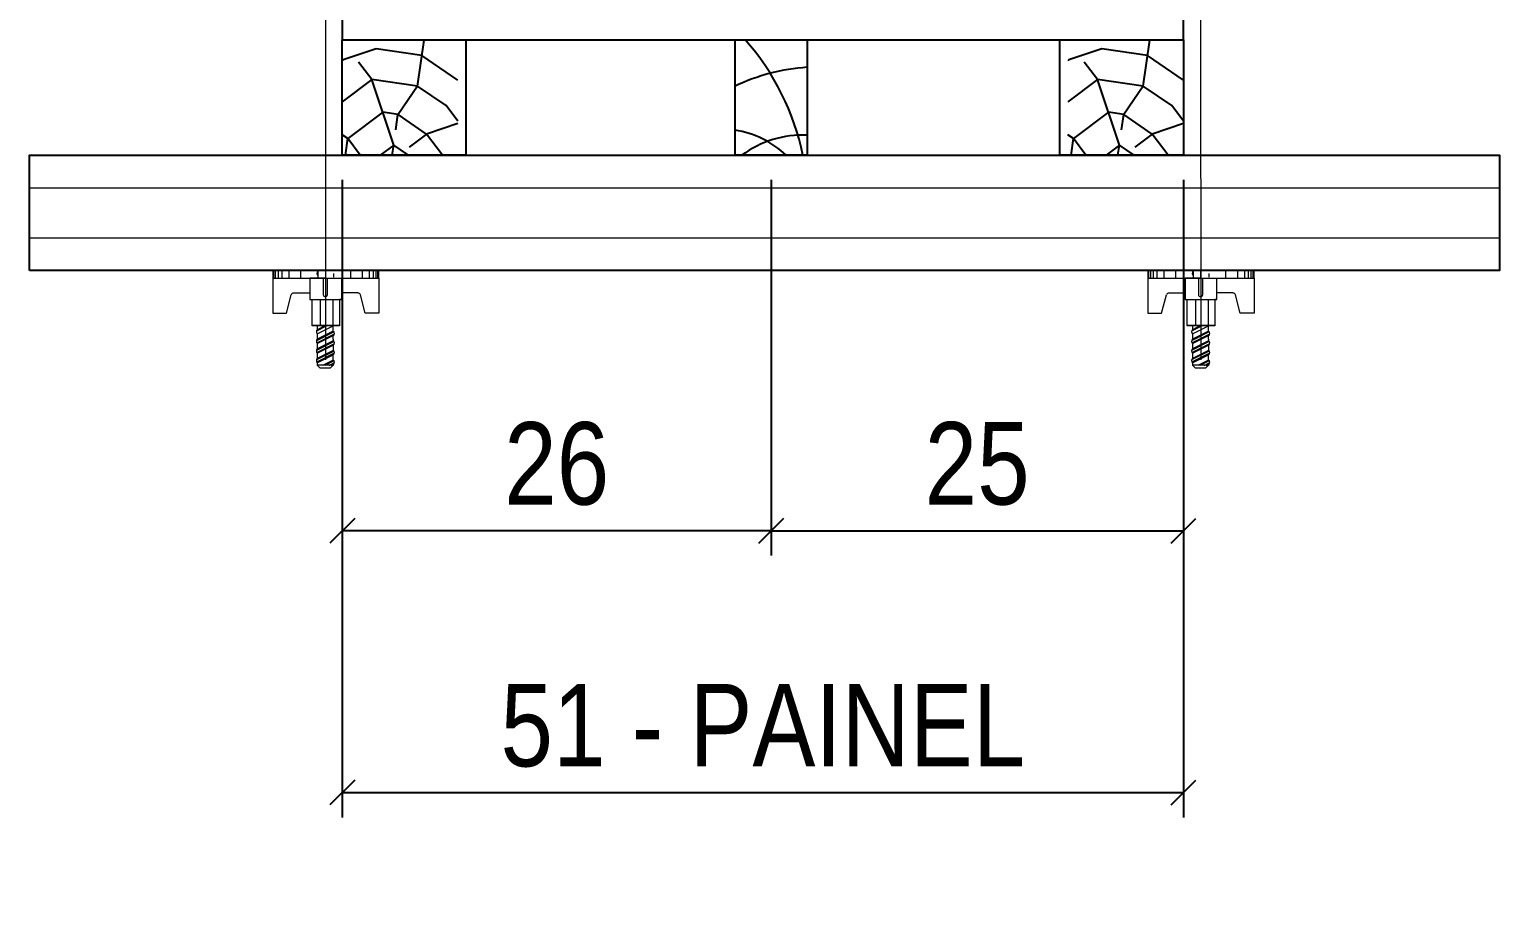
# Model space of a CAD drawing. Extents: x 2282 to 12463, y 760 to 16806.
# Drawn here: x 3037.1 to 3215.4, y 13848.7 to 13956.4 of the extents above; entities that cross this region are included whole.
import ezdxf

# ---------------------------------------------------------------- set-up
doc = ezdxf.new("R2010")
doc.units = 0
for name, color, linetype in [('1-2 PONTALETE', 7, 'Continuous'), ('COTA', 241, 'Continuous'), ('GRAVATA', 2, 'Continuous'), ('Painéis', 200, 'Continuous'), ('PONTALETE', 7, 'Continuous')]:
    doc.layers.add(name, color=color, linetype=linetype)
doc.layers.add('Hachura', color=251, linetype='Continuous', lineweight=9)
doc.styles.add('COTA TECNICA 2X', font='techl___.ttf', dxfattribs={"height": 10})
doc.dimstyles.new('SECAO PILAR', dxfattribs={"dimtxt": 10, "dimasz": 3, "dimexe": 3, "dimexo": 3, "dimgap": 3, "dimtad": 1, "dimdec": 1, "dimlfac": 0.5, "dimzin": 12, "dimdsep": 46, "dimtxsty": 'COTA TECNICA 2X', "dimblk1": 'OBLIQUE', "dimblk2": 'OBLIQUE', "dimsah": 1, "dimcen": 0.9, "dimclrd": 256, "dimclre": 256, "dimclrt": 256, "dimadec": 1, "dimazin": 3, "dimtfac": 1, "dimtdec": 1, "dimtmove": 0, "dimatfit": 3, "dimfxl": 1, "dimtolj": 1, "dimtzin": 12, "dimarcsym": 0})

# ---------------------------------------------------------------- blocks, each defined once
blk = doc.blocks.new('_Oblique')
at = {"color": 0, "linetype": 'ByBlock', "lineweight": -2}
blk.add_line((-0.5, -0.5), (0.5, 0.5), dxfattribs=at)
blk = doc.blocks.new('*D153')
at = {"layer": 'COTA', "lineweight": -2, "transparency": 16777216}
for p, q in [((3075.04, 13938.16), (3075.04, 13860.87)), ((3177.07, 13938.16), (3177.07, 13860.87)), ((3075.04, 13863.87), (3177.07, 13863.87))]:
    blk.add_line(p, q, dxfattribs=at)
at = {"layer": 'Defpoints', "color": 0, "transparency": 16777216}
for p in [(3075.04, 13941.16), (3177.07, 13941.16), (3177.07, 13863.87)]:
    blk.add_point(p, dxfattribs=at)
at = {"layer": 'COTA', "lineweight": -2, "transparency": 16777216, "xscale": 3, "yscale": 3, "zscale": 3, "rotation": 180}
blk.add_blockref('_Oblique', (3075.04, 13863.87), dxfattribs=at)
at = {"layer": 'COTA', "lineweight": -2, "transparency": 16777216, "xscale": 3, "yscale": 3, "zscale": 3}
blk.add_blockref('_Oblique', (3177.07, 13863.87), dxfattribs=at)
at = {"layer": 'COTA', "transparency": 16777216, "insert": (3126.06, 13871.98), "char_height": 10, "attachment_point": 5, "style": 'COTA TECNICA 2X'}
blk.add_mtext('\\A1;51 - PAINEL', dxfattribs=at)
blk = doc.blocks.new('C')
at = {"layer": 'Hachura', "color": 0}
for p, q in [((0.461, 3.155), (-0.003, 3.155)), ((0.461, 3.05), (-0.003, 3.05)), ((0.461, 2.881), (-0.003, 2.881)), ((0, 3.224), (0, -3.224)), ((0.451, 3.224), (0, 3.224)), ((0, 2.747), (0, -1.16)), ((0.451, -3.225), (0.451, 3.224)), ((0.451, 3.224), (2.58, 3.224)), ((2.58, 3.224), (2.58, 2.385)), ((0.461, 2.65), (-0.003, 2.65)), ((0.461, 2.228), (-0.003, 2.228)), ((1.354, 1.939), (1.354, 0.965)), ((2.58, 2.385), (1.475, 2.094)), ((0.461, 1.512), (0, 1.512)), ((1.741, 0.966), (0.451, 0.966)), ((1.741, -0.968), (1.741, 0.966)), ((1.741, 0.966), (1.741, 0.838)), ((1.741, 0.966), (1.741, 0.838)), ((0.388, 0.487), (0.172, 0.487)), ((1.451, 0.101), (0.451, 0.101)), ((1.741, 0.838), (3.354, 0.838)), ((3.354, 0.451), (1.741, 0.451)), ((3.32, 0.838), (3.32, -0.839)), ((3.354, 0.838), (3.354, -0.839)), ((3.676, 0.451), (3.354, 0.451)), ((3.837, -0.517), (3.354, 0.451)), ((3.354, 0.064), (3.67, -0.57)), ((3.676, 0.451), (4.16, -0.517)), ((3.716, 0.5), (4.251, -0.57)), ((4.371, -0.553), (3.83, 0.53)), ((4.151, 0.451), (3.934, 0.451)), ((4.418, -0.517), (3.934, 0.451)), ((4.151, 0.451), (4.256, 0.451)), ((4.256, 0.451), (4.74, -0.517)), ((4.296, 0.5), (4.831, -0.57)), ((4.952, -0.553), (4.41, 0.53)), ((4.514, 0.451), (4.837, 0.451)), ((4.998, -0.517), (4.514, 0.451)), ((4.837, 0.451), (5.321, -0.517)), ((4.876, 0.5), (5.412, -0.57)), ((5.532, -0.553), (4.991, 0.53)), ((5.579, -0.517), (5.095, 0.451)), ((5.417, 0.451), (5.095, 0.451)), ((5.579, -0.517), (5.095, 0.451)), ((5.417, 0.451), (5.74, -0.194)), ((5.457, 0.5), (5.74, -0.065)), ((5.74, 0.193), (5.571, 0.53)), ((5.74, 0.322), (5.675, 0.451)), ((5.675, 0.451), (5.74, 0.451)), ((5.739, 0.45), (5.9, 0.288)), ((5.739, 0.45), (5.739, -0.518)), ((5.9, -0.356), (5.9, 0.288)), ((0.451, -0.004), (0, -0.004)), ((0.075, -0.481), (0.292, -0.481)), ((0.292, -0.481), (0.397, -0.481)), ((0.451, -0.001), (0.451, -0.968)), ((0.451, -0.157), (1.451, -0.157)), ((0.451, -0.646), (0.451, -0.323)), ((0.451, -3.225), (0.451, -0.646)), ((3.354, -0.323), (1.741, -0.323)), ((3.354, -0.839), (1.741, -0.839)), ((3.354, -0.065), (3.579, -0.517)), ((3.354, -0.517), (3.579, -0.517)), ((3.837, -0.517), (4.16, -0.517)), ((4.418, -0.517), (4.74, -0.517)), ((4.634, -0.517), (4.74, -0.517)), ((4.998, -0.517), (5.321, -0.517)), ((5.579, -0.517), (5.74, -0.517)), ((5.739, -0.518), (5.9, -0.356)), ((5.739, -0.518), (5.739, -0.518)), ((0.461, -1.521), (-0.003, -1.521)), ((0.451, -0.968), (1.741, -0.968)), ((1.354, -1.94), (1.354, -0.968)), ((0.461, -2.228), (-0.003, -2.228)), ((0.461, -2.65), (-0.003, -2.65)), ((2.58, -2.387), (1.475, -2.096)), ((2.58, -3.225), (2.58, -2.387)), ((0.461, -2.881), (-0.003, -2.881)), ((0.461, -3.05), (-0.003, -3.05)), ((0.461, -3.155), (-0.003, -3.155)), ((0, -3.224), (2.568, -3.224))]:
    blk.add_line(p, q, dxfattribs=at)
for centre, radius, start, end in [((1.516, 1.939), 0.161, 104.74356, 180), ((1.445, -0.028), 0.129, 272.69497, 87.30503), ((3.805, 0.389), 0.143, 25.56881, 154.43119), ((4.385, 0.389), 0.143, 25.56881, 154.43119), ((4.966, 0.389), 0.143, 25.56881, 154.43119), ((5.546, 0.389), 0.143, 25.56881, 154.43119), ((0.166, -0.366), 0.174, 221.74404, 317.85924), ((3.708, -0.4), 0.174, 222.14076, 318.25596), ((4.289, -0.4), 0.174, 222.14076, 318.25596), ((4.869, -0.4), 0.174, 222.14076, 318.25596), ((5.45, -0.4), 0.174, 222.14076, 318.25596), ((5.61, -0.401), 0.174, 317.85924, 318.25596), ((1.516, -1.94), 0.161, 180, 255.25644)]:
    blk.add_arc(centre, radius, start, end, dxfattribs=at)
blk = doc.blocks.new('*D158')
at = {"layer": 'COTA', "lineweight": -2, "transparency": 16777216}
for p, q in [((3075.04, 13938.16), (3075.04, 13892.62)), ((3127.06, 13938.16), (3127.06, 13892.62)), ((3127.06, 13895.62), (3075.04, 13895.62))]:
    blk.add_line(p, q, dxfattribs=at)
at = {"layer": 'Defpoints', "color": 0, "transparency": 16777216}
for p in [(3075.04, 13941.16), (3127.06, 13941.16), (3075.04, 13895.62)]:
    blk.add_point(p, dxfattribs=at)
at = {"layer": 'COTA', "lineweight": -2, "transparency": 16777216, "xscale": 3, "yscale": 3, "zscale": 3, "rotation": 180}
blk.add_blockref('_Oblique', (3075.04, 13895.62), dxfattribs=at)
at = {"layer": 'COTA', "lineweight": -2, "transparency": 16777216, "xscale": 3, "yscale": 3, "zscale": 3}
blk.add_blockref('_Oblique', (3127.06, 13895.62), dxfattribs=at)
at = {"layer": 'COTA', "transparency": 16777216, "insert": (3101.05, 13903.72), "char_height": 10, "attachment_point": 5, "style": 'COTA TECNICA 2X'}
blk.add_mtext('\\A1;26', dxfattribs=at)
blk = doc.blocks.new('*D161')
at = {"layer": 'COTA', "lineweight": -2, "transparency": 16777216}
for p, q in [((3127.06, 13938.16), (3127.06, 13892.62)), ((3177.07, 13938.16), (3177.07, 13892.62)), ((3127.06, 13895.62), (3177.07, 13895.62))]:
    blk.add_line(p, q, dxfattribs=at)
at = {"layer": 'Defpoints', "color": 0, "transparency": 16777216}
for p in [(3127.06, 13941.16), (3177.07, 13941.16), (3177.07, 13895.62)]:
    blk.add_point(p, dxfattribs=at)
at = {"layer": 'COTA', "lineweight": -2, "transparency": 16777216, "xscale": 3, "yscale": 3, "zscale": 3, "rotation": 180}
blk.add_blockref('_Oblique', (3127.06, 13895.62), dxfattribs=at)
at = {"layer": 'COTA', "lineweight": -2, "transparency": 16777216, "xscale": 3, "yscale": 3, "zscale": 3}
blk.add_blockref('_Oblique', (3177.07, 13895.62), dxfattribs=at)
at = {"layer": 'COTA', "transparency": 16777216, "insert": (3152.06, 13903.73), "char_height": 10, "attachment_point": 5, "style": 'COTA TECNICA 2X'}
blk.add_mtext('\\A1;25', dxfattribs=at)

msp = doc.modelspace()

# ---------------------------------------------------------------- hatches: boundary and pattern name
at = {"layer": 'PONTALETE'}
h = msp.add_hatch(dxfattribs=at)
h.set_pattern_fill('TRONCO', color=1, scale=37.5, angle=82, style=0, pattern_type=2)
h.set_pattern_definition([(82, (-8559.44, 15303.8), (-31.91606, 42.35404), [11.25, -26.25]), (82, (-8561.295, 15304.06), (-31.91606, 42.35404), [11.25, -26.25]), (82, (-8564.748, 15306.44), (-31.91606, 42.35404), [7.5, -30]), (82, (-8568.2, 15308.82), (-31.91606, 42.35404), [5.625, -31.875]), (82, (-8571.914, 15309.34), (-31.91606, 42.35404), [3.75, -33.75]), (82, (-8576.93, 15300.58), (-31.91606, 42.35404), [1.875, -9.375, 1.875, -24.375]), (82, (-8578.006, 15306.41), (-31.91606, 42.35404), [1.875, -15, 5.625, -15]), (82, (-8578.82, 15314.098), (-31.91606, 42.35404), [1.875, -1.875, 1.875, -31.875]), (82, (-8580.936, 15312.502), (-31.91606, 42.35404), [1.875, -35.625]), (82, (-8584.91, 15311.167), (-31.91606, 42.35404), [5.625, -31.875]), (82, (-8588.624, 15311.69), (-31.91606, 42.35404), [7.5, -30]), (82, (-8592.6, 15310.354), (-31.91606, 42.35404), [9.375, -11.25, 1.875, -15]), (172, (-8572.405, 15292.37), (-42.35404, -31.91606), [1.875, -3.75, 9.375, -22.5]), (172, (-8575.858, 15294.748), (-42.35404, -31.91606), [1.875, -1.875, 5.625, -28.125]), (172, (-8590.45, 15298.692), (-42.35404, -31.91606), [3.75, -33.75]), (172, (-8575.336, 15298.46), (-42.35404, -31.91606), [7.5, -11.25, 1.875, -16.875]), (172, (-8595.5, 15303.19), (-42.35404, -31.91606), [1.875, -35.625]), (172, (-8576.67, 15302.436), (-42.35404, -31.91606), [5.625, -31.875]), (172, (-8578.006, 15306.41), (-42.35404, -31.91606), [3.75, -33.75]), (172, (-8577.484, 15310.124), (-42.35404, -31.91606), [1.875, -5.625, 5.625, -24.375]), (172, (-8579.08, 15312.24), (-42.35404, -31.91606), [1.875, -35.625]), (172, (-8571.39, 15313.054), (-42.35404, -31.91606), [5.25, -32.25]), (172, (-8563.704, 15313.867), (-42.35404, -31.91606), [3.75, -33.75]), (172, (-8578.036, 15319.67), (-42.35404, -31.91606), [1.875, -35.625]), (172, (-8575.657, 15323.12), (-42.35404, -31.91606), [5.625, -31.875]), (172, (-8575.135, 15326.834), (-42.35404, -31.91606), [5.625, -31.875]), (127, (-8561.064, 15319.177), (-37.13505, 5.21899), [2.651625, -2.651625, 2.651625, -45.078134]), (127, (-8571.392, 15313.054), (-37.13505, 5.21899), [5.30325, -47.72976]), (127, (-8592.047, 15300.81), (-37.13505, 5.21899), [5.30325, -47.72976]), (127, (-8581.72, 15306.932), (-37.13505, 5.21899), [5.30325, -47.72976]), (127, (-8574.03, 15307.745), (-37.13505, 5.21899), [5.30325, -47.72976]), (127, (-8565.039, 15317.842), (-37.13505, 5.21899), [5.30325, -47.72976]), (127, (-8567.417, 15314.39), (-37.13505, 5.21899), [7.95495, -45.07806]), (127, (-8585.694, 15305.597), (-37.13505, 5.21899), [2.65162, -50.38138]), (127, (-8589.668, 15304.262), (-37.13505, 5.21899), [2.65162, -50.38138]), (127, (-8587.58, 15319.116), (-37.13505, 5.21899), [2.65162, -50.38138]), (127, (-8571.1, 15301.653), (-37.13505, 5.21899), [2.65162, -50.38138]), (127, (-8581.227, 15323.904), (-37.13505, 5.21899), [2.65162, -50.38138]), (127, (-8579.34, 15310.385), (-37.13505, 5.21899), [2.65162, -50.38138]), (127, (-8582.532, 15314.62), (-37.13505, 5.21899), [2.65162, -50.38138]), (217, (-8575.366, 15311.72), (-5.21899, -37.13505), [2.651625, -2.651625, 7.95495, -39.77481]), (217, (-8574.583, 15317.29), (-5.21899, -37.13505), [2.65162, -50.38138]), (217, (-8561.586, 15315.463), (-5.21899, -37.13505), [2.65162, -50.38138]), (217, (-8571.914, 15309.34), (-5.21899, -37.13505), [2.65162, -50.38138]), (217, (-8578.558, 15315.955), (-5.21899, -37.13505), [2.65162, -50.38138]), (217, (-8570.58, 15305.366), (-5.21899, -37.13505), [2.65162, -50.38138]), (217, (-8568.49, 15320.22), (-5.21899, -37.13505), [2.65162, -50.38138]), (217, (-8561.004, 15292.66), (-5.21899, -37.13505), [2.65162, -50.38138]), (217, (-8562.6, 15294.778), (-5.21899, -37.13505), [5.30325, -47.72976]), (217, (-8564.196, 15296.896), (-5.21899, -37.13505), [5.30325, -47.72976]), (217, (-8563.674, 15300.61), (-5.21899, -37.13505), [5.30325, -47.72976]), (217, (-8567.126, 15302.988), (-5.21899, -37.13505), [5.30325, -47.72976]), (217, (-8579.893, 15319.93), (-5.21899, -37.13505), [5.30325, -47.72976]), (217, (-8560.28, 15324.747), (-5.21899, -37.13505), [5.30325, -47.72976]), (217, (-8589.728, 15330.78), (-5.21899, -37.13505), [5.30325, -47.72976]), (217, (-8586.015, 15330.257), (-5.21899, -37.13505), [5.30325, -47.72976]), (217, (-8584.68, 15326.282), (-5.21899, -37.13505), [5.30325, -47.72976]), (217, (-8588.333, 15300.288), (-5.21899, -37.13505), [7.95495, -45.07806]), (217, (-8581.227, 15323.904), (-5.21899, -37.13505), [7.95495, -45.07806]), (108.56505, (-8595.238, 15305.045), (5.218991, 37.135053), [4.1925, -79.66005]), (108.56505, (-8576.671, 15302.436), (5.218991, 37.135053), [4.1925, -79.66005]), (108.56505, (-8587.29, 15307.715), (5.218991, 37.135053), [4.1925, -79.66005]), (108.56505, (-8559.73, 15315.202), (5.218991, 37.135053), [4.1925, -79.66005]), (108.56505, (-8563.704, 15313.867), (5.218991, 37.135053), [4.1925, -79.66005]), (108.56505, (-8572.696, 15303.77), (5.218991, 37.135053), [4.1925, -79.66005]), (108.56505, (-8591.264, 15306.38), (5.218991, 37.135053), [4.1925, -79.66005]), (108.56505, (-8578.558, 15315.955), (5.218991, 37.135053), [8.385, -75.46755]), (145.43495, (-8584.128, 15316.738), (-37.135053, 5.218991), [4.1925, -79.66005]), (145.43495, (-8572.205, 15320.742), (-37.135053, 5.218991), [4.1925, -79.66005]), (145.43495, (-8582.241, 15303.219), (-37.135053, 5.218991), [4.1925, -79.66005]), (145.43495, (-8585.142, 15296.052), (-37.135053, 5.218991), [4.1925, -79.66005]), (145.43495, (-8574.583, 15317.29), (-37.135053, 5.218991), [4.1925, -79.66005]), (145.43495, (-8575.105, 15313.576), (-37.135053, 5.218991), [4.1925, -79.66005]), (145.43495, (-8582.763, 15299.505), (-37.135053, 5.218991), [8.385, -75.46755]), (145.43495, (-8565.852, 15325.53), (-37.135053, 5.218991), [8.385, -75.46755]), (145.43495, (-8568.23, 15322.077), (-37.135053, 5.218991), [8.385, -75.46755]), (198.56505, (-8566.835, 15291.586), (-37.135053, 5.218991), [4.1925, -79.66005]), (198.56505, (-8587.26, 15294.457), (-37.135053, 5.218991), [4.1925, -79.66005]), (198.56505, (-8560.221, 15298.23), (-37.135053, 5.218991), [4.1925, -79.66005]), (198.56505, (-8594.165, 15299.214), (-37.135053, 5.218991), [4.1925, -79.66005]), (198.56505, (-8571.362, 15299.796), (-37.135053, 5.218991), [4.1925, -79.66005]), (198.56505, (-8574.031, 15307.745), (-37.135053, 5.218991), [4.1925, -79.66005]), (198.56505, (-8580.936, 15312.502), (-37.135053, 5.218991), [4.1925, -79.66005]), (198.56505, (-8568.431, 15293.704), (-37.135057, 5.219004), [4.1925, -79.66005]), (198.56505, (-8572.696, 15303.77), (-37.135053, 5.218991), [4.1925, -79.66005]), (198.56505, (-8567.417, 15314.389), (-37.135053, 5.218991), [4.1925, -79.66005]), (198.56505, (-8570.609, 15318.625), (-37.135053, 5.218991), [4.1925, -79.66005]), (198.56505, (-8580.706, 15327.617), (-37.135053, 5.218991), [4.1925, -79.66005]), (198.56505, (-8595.76, 15301.332), (-37.135053, 5.218991), [4.1925, -79.66005]), (198.56505, (-8594.686, 15295.5), (-37.135053, 5.218991), [8.385, -75.46755]), (198.56505, (-8567.909, 15297.417), (-37.135053, 5.218991), [8.385, -75.46755]), (235.43495, (-8563.122, 15291.064), (-5.218991, -37.135053), [4.1925, -79.66005]), (235.43495, (-8556.829, 15322.368), (-5.218991, -37.135053), [4.1925, -79.66005]), (235.43495, (-8575.657, 15323.121), (-5.218991, -37.135053), [4.1925, -79.66005]), (235.43495, (-8564.748, 15306.44), (-5.218991, -37.135053), [4.1925, -79.66005]), (235.43495, (-8561.295, 15304.062), (-5.218991, -37.135053), [4.1925, -79.66005]), (235.43495, (-8568.2, 15308.819), (-5.218991, -37.135053), [4.1925, -79.66005]), (235.43495, (-8588.915, 15323.09), (-5.218991, -37.135053), [4.1925, -79.66005]), (235.43495, (-8590.25, 15327.065), (-5.218991, -37.135053), [8.385, -75.46755])])
h.paths.add_polyline_path([(3075.04, 13941.16), (3089.04, 13941.16), (3089.04, 13955.16), (3075.04, 13955.16)])
h = msp.add_hatch(dxfattribs=at)
h.set_pattern_fill('TRONCO', color=1, scale=37.5, angle=82, style=0, pattern_type=2)
h.set_pattern_definition([(82, (-8471.4, 15303.8), (-31.91606, 42.35404), [11.25, -26.25]), (82, (-8473.26, 15304.06), (-31.91606, 42.35404), [11.25, -26.25]), (82, (-8476.71, 15306.44), (-31.91606, 42.35404), [7.5, -30]), (82, (-8480.163, 15308.82), (-31.91606, 42.35404), [5.625, -31.875]), (82, (-8483.877, 15309.34), (-31.91606, 42.35404), [3.75, -33.75]), (82, (-8488.895, 15300.58), (-31.91606, 42.35404), [1.875, -9.375, 1.875, -24.375]), (82, (-8489.97, 15306.41), (-31.91606, 42.35404), [1.875, -15, 5.625, -15]), (82, (-8490.782, 15314.098), (-31.91606, 42.35404), [1.875, -1.875, 1.875, -31.875]), (82, (-8492.9, 15312.502), (-31.91606, 42.35404), [1.875, -35.625]), (82, (-8496.874, 15311.167), (-31.91606, 42.35404), [5.625, -31.875]), (82, (-8500.588, 15311.69), (-31.91606, 42.35404), [7.5, -30]), (82, (-8504.562, 15310.354), (-31.91606, 42.35404), [9.375, -11.25, 1.875, -15]), (172, (-8484.37, 15292.37), (-42.35404, -31.91606), [1.875, -3.75, 9.375, -22.5]), (172, (-8487.82, 15294.748), (-42.35404, -31.91606), [1.875, -1.875, 5.625, -28.125]), (172, (-8502.414, 15298.692), (-42.35404, -31.91606), [3.75, -33.75]), (172, (-8487.3, 15298.46), (-42.35404, -31.91606), [7.5, -11.25, 1.875, -16.875]), (172, (-8507.463, 15303.19), (-42.35404, -31.91606), [1.875, -35.625]), (172, (-8488.634, 15302.436), (-42.35404, -31.91606), [5.625, -31.875]), (172, (-8489.97, 15306.41), (-42.35404, -31.91606), [3.75, -33.75]), (172, (-8489.447, 15310.124), (-42.35404, -31.91606), [1.875, -5.625, 5.625, -24.375]), (172, (-8491.043, 15312.24), (-42.35404, -31.91606), [1.875, -35.625]), (172, (-8483.355, 15313.054), (-42.35404, -31.91606), [5.25, -32.25]), (172, (-8475.667, 15313.867), (-42.35404, -31.91606), [3.75, -33.75]), (172, (-8490, 15319.67), (-42.35404, -31.91606), [1.875, -35.625]), (172, (-8487.62, 15323.12), (-42.35404, -31.91606), [5.625, -31.875]), (172, (-8487.1, 15326.834), (-42.35404, -31.91606), [5.625, -31.875]), (127, (-8473.027, 15319.177), (-37.13505, 5.21899), [2.651625, -2.651625, 2.651625, -45.078134]), (127, (-8483.355, 15313.054), (-37.13505, 5.21899), [5.30325, -47.72976]), (127, (-8504.01, 15300.81), (-37.13505, 5.21899), [5.30325, -47.72976]), (127, (-8493.682, 15306.932), (-37.13505, 5.21899), [5.30325, -47.72976]), (127, (-8485.994, 15307.745), (-37.13505, 5.21899), [5.30325, -47.72976]), (127, (-8477.002, 15317.842), (-37.13505, 5.21899), [5.30325, -47.72976]), (127, (-8479.38, 15314.39), (-37.13505, 5.21899), [7.95495, -45.07806]), (127, (-8497.657, 15305.597), (-37.13505, 5.21899), [2.65162, -50.38138]), (127, (-8501.631, 15304.262), (-37.13505, 5.21899), [2.65162, -50.38138]), (127, (-8499.544, 15319.116), (-37.13505, 5.21899), [2.65162, -50.38138]), (127, (-8483.064, 15301.653), (-37.13505, 5.21899), [2.65162, -50.38138]), (127, (-8493.19, 15323.904), (-37.13505, 5.21899), [2.65162, -50.38138]), (127, (-8491.304, 15310.385), (-37.13505, 5.21899), [2.65162, -50.38138]), (127, (-8494.495, 15314.62), (-37.13505, 5.21899), [2.65162, -50.38138]), (217, (-8487.33, 15311.72), (-5.21899, -37.13505), [2.651625, -2.651625, 7.95495, -39.77481]), (217, (-8486.546, 15317.29), (-5.21899, -37.13505), [2.65162, -50.38138]), (217, (-8473.55, 15315.463), (-5.21899, -37.13505), [2.65162, -50.38138]), (217, (-8483.877, 15309.34), (-5.21899, -37.13505), [2.65162, -50.38138]), (217, (-8490.52, 15315.955), (-5.21899, -37.13505), [2.65162, -50.38138]), (217, (-8482.542, 15305.366), (-5.21899, -37.13505), [2.65162, -50.38138]), (217, (-8480.454, 15320.22), (-5.21899, -37.13505), [2.65162, -50.38138]), (217, (-8472.967, 15292.66), (-5.21899, -37.13505), [2.65162, -50.38138]), (217, (-8474.563, 15294.778), (-5.21899, -37.13505), [5.30325, -47.72976]), (217, (-8476.16, 15296.896), (-5.21899, -37.13505), [5.30325, -47.72976]), (217, (-8475.637, 15300.61), (-5.21899, -37.13505), [5.30325, -47.72976]), (217, (-8479.09, 15302.988), (-5.21899, -37.13505), [5.30325, -47.72976]), (217, (-8491.856, 15319.93), (-5.21899, -37.13505), [5.30325, -47.72976]), (217, (-8472.244, 15324.747), (-5.21899, -37.13505), [5.30325, -47.72976]), (217, (-8501.692, 15330.78), (-5.21899, -37.13505), [5.30325, -47.72976]), (217, (-8497.978, 15330.257), (-5.21899, -37.13505), [5.30325, -47.72976]), (217, (-8496.643, 15326.282), (-5.21899, -37.13505), [5.30325, -47.72976]), (217, (-8500.296, 15300.288), (-5.21899, -37.13505), [7.95495, -45.07806]), (217, (-8493.19, 15323.904), (-5.21899, -37.13505), [7.95495, -45.07806]), (108.56505, (-8507.202, 15305.045), (5.218991, 37.135053), [4.1925, -79.66005]), (108.56505, (-8488.634, 15302.436), (5.218991, 37.135053), [4.1925, -79.66005]), (108.56505, (-8499.253, 15307.715), (5.218991, 37.135053), [4.1925, -79.66005]), (108.56505, (-8471.692, 15315.202), (5.218991, 37.135053), [4.1925, -79.66005]), (108.56505, (-8475.667, 15313.867), (5.218991, 37.135053), [4.1925, -79.66005]), (108.56505, (-8484.66, 15303.77), (5.218991, 37.135053), [4.1925, -79.66005]), (108.56505, (-8503.227, 15306.38), (5.218991, 37.135053), [4.1925, -79.66005]), (108.56505, (-8490.521, 15315.955), (5.218991, 37.135053), [8.385, -75.46755]), (145.43495, (-8496.091, 15316.738), (-37.135053, 5.218991), [4.1925, -79.66005]), (145.43495, (-8484.168, 15320.742), (-37.135053, 5.218991), [4.1925, -79.66005]), (145.43495, (-8494.204, 15303.219), (-37.135053, 5.218991), [4.1925, -79.66005]), (145.43495, (-8497.105, 15296.052), (-37.135053, 5.218991), [4.1925, -79.66005]), (145.43495, (-8486.546, 15317.29), (-37.135053, 5.218991), [4.1925, -79.66005]), (145.43495, (-8487.068, 15313.576), (-37.135053, 5.218991), [4.1925, -79.66005]), (145.43495, (-8494.726, 15299.505), (-37.135053, 5.218991), [8.385, -75.46755]), (145.43495, (-8477.815, 15325.53), (-37.135053, 5.218991), [8.385, -75.46755]), (145.43495, (-8480.193, 15322.077), (-37.135053, 5.218991), [8.385, -75.46755]), (198.56505, (-8478.798, 15291.586), (-37.135053, 5.218991), [4.1925, -79.66005]), (198.56505, (-8499.223, 15294.457), (-37.135053, 5.218991), [4.1925, -79.66005]), (198.56505, (-8472.184, 15298.23), (-37.135053, 5.218991), [4.1925, -79.66005]), (198.56505, (-8506.128, 15299.214), (-37.135053, 5.218991), [4.1925, -79.66005]), (198.56505, (-8483.325, 15299.796), (-37.135053, 5.218991), [4.1925, -79.66005]), (198.56505, (-8485.994, 15307.745), (-37.135053, 5.218991), [4.1925, -79.66005]), (198.56505, (-8492.9, 15312.502), (-37.135053, 5.218991), [4.1925, -79.66005]), (198.56505, (-8480.394, 15293.704), (-37.135057, 5.219004), [4.1925, -79.66005]), (198.56505, (-8484.66, 15303.77), (-37.135053, 5.218991), [4.1925, -79.66005]), (198.56505, (-8479.38, 15314.389), (-37.135053, 5.218991), [4.1925, -79.66005]), (198.56505, (-8482.572, 15318.625), (-37.135053, 5.218991), [4.1925, -79.66005]), (198.56505, (-8492.669, 15327.617), (-37.135053, 5.218991), [4.1925, -79.66005]), (198.56505, (-8507.724, 15301.332), (-37.135053, 5.218991), [4.1925, -79.66005]), (198.56505, (-8506.65, 15295.5), (-37.135053, 5.218991), [8.385, -75.46755]), (198.56505, (-8479.872, 15297.417), (-37.135053, 5.218991), [8.385, -75.46755]), (235.43495, (-8475.085, 15291.064), (-5.218991, -37.135053), [4.1925, -79.66005]), (235.43495, (-8468.792, 15322.368), (-5.218991, -37.135053), [4.1925, -79.66005]), (235.43495, (-8487.62, 15323.121), (-5.218991, -37.135053), [4.1925, -79.66005]), (235.43495, (-8476.71, 15306.44), (-5.218991, -37.135053), [4.1925, -79.66005]), (235.43495, (-8473.258, 15304.062), (-5.218991, -37.135053), [4.1925, -79.66005]), (235.43495, (-8480.163, 15308.819), (-5.218991, -37.135053), [4.1925, -79.66005]), (235.43495, (-8500.879, 15323.09), (-5.218991, -37.135053), [4.1925, -79.66005]), (235.43495, (-8502.213, 15327.065), (-5.218991, -37.135053), [8.385, -75.46755])])
h.paths.add_polyline_path([(3163.07, 13941.16), (3177.07, 13941.16), (3177.07, 13955.16), (3163.07, 13955.16)])

# ---------------------------------------------------------------- linework, layer by layer
at = {"layer": '1-2 PONTALETE', "color": 1}
for centre, radius, start, end in [((3132.87, 13928.54), 23.32, 93.5441, 115.9137), ((3120.83, 13932.62), 11.74, 46.6479, 80.9173), ((3130.88, 13931.28), 12.32, 87.4574, 126.7023)]:
    msp.add_arc(centre, radius, start, end, dxfattribs=at)
at = {"layer": 'GRAVATA', "color": 1}
msp.add_lwpolyline([(3037.08, 13927.16), (3037.08, 13941.16), (3215.43, 13941.16), (3215.43, 13927.16)], close=True, dxfattribs=at)
at = {"layer": 'Hachura'}
for p, q in [((3073.04, 13916.35), (3073.03, 14048.18)), ((3179.21, 13916.35), (3179.2, 14048.18)), ((3215.43, 13937.16), (3037.08, 13937.16)), ((3037.08, 13931.16), (3215.43, 13931.16))]:
    msp.add_line(p, q, dxfattribs=at)
at = {"layer": 'Painéis'}
msp.add_lwpolyline([(3177.07, 13955.16), (3177.07, 13959.17), (3075.04, 13959.17), (3075.04, 13955.16)], close=True, dxfattribs=at)
at = {"layer": 'PONTALETE', "color": 1}
for points in [[(3075.04, 13955.16), (3090.04, 13955.16), (3090.04, 13941.16), (3075.04, 13941.16)], [(3122.68, 13955.16), (3131.43, 13955.16), (3131.43, 13941.16), (3122.68, 13941.16)], [(3162.07, 13955.16), (3177.07, 13955.16), (3177.07, 13941.16), (3162.07, 13941.16)]]:
    msp.add_lwpolyline(points, close=True, dxfattribs=at)
msp.add_arc((3101.12, 13935.02), 30.42, 11.6357, 41.4455, dxfattribs=at)

# ---------------------------------------------------------------- block references
at = {"layer": 'Hachura', "linetype": 'Continuous', "xscale": 2, "yscale": 2, "zscale": 2, "rotation": 270}
for p in [(3073.04, 13927.16), (3179.21, 13927.16)]:
    msp.add_blockref('C', p, dxfattribs=at)

# ---------------------------------------------------------------- dimensions: what is measured, and where the dimension line sits
at = {"layer": 'COTA'}
dim = msp.add_linear_dim(base=(3177.07, 13863.87), p1=(3075.04, 13941.16), p2=(3177.07, 13941.16), text='<> - PAINEL', dimstyle='SECAO PILAR', dxfattribs=at)
dim.commit()
dim.dimension.update_dxf_attribs({"geometry": '*D153', "text_midpoint": (3126.06, 13871.98)})
for base, p2, picture, middle in [((3075.04, 13895.62), (3075.04, 13941.16), '*D158', (3101.05, 13903.72)), ((3177.07, 13895.62), (3177.07, 13941.16), '*D161', (3152.06, 13903.73))]:
    dim = msp.add_linear_dim(base=base, p1=(3127.06, 13941.16), p2=p2, dimstyle='SECAO PILAR', dxfattribs=at)
    dim.commit()
    dim.dimension.update_dxf_attribs({"geometry": picture, "text_midpoint": middle})

doc.saveas('drawing.dxf')
